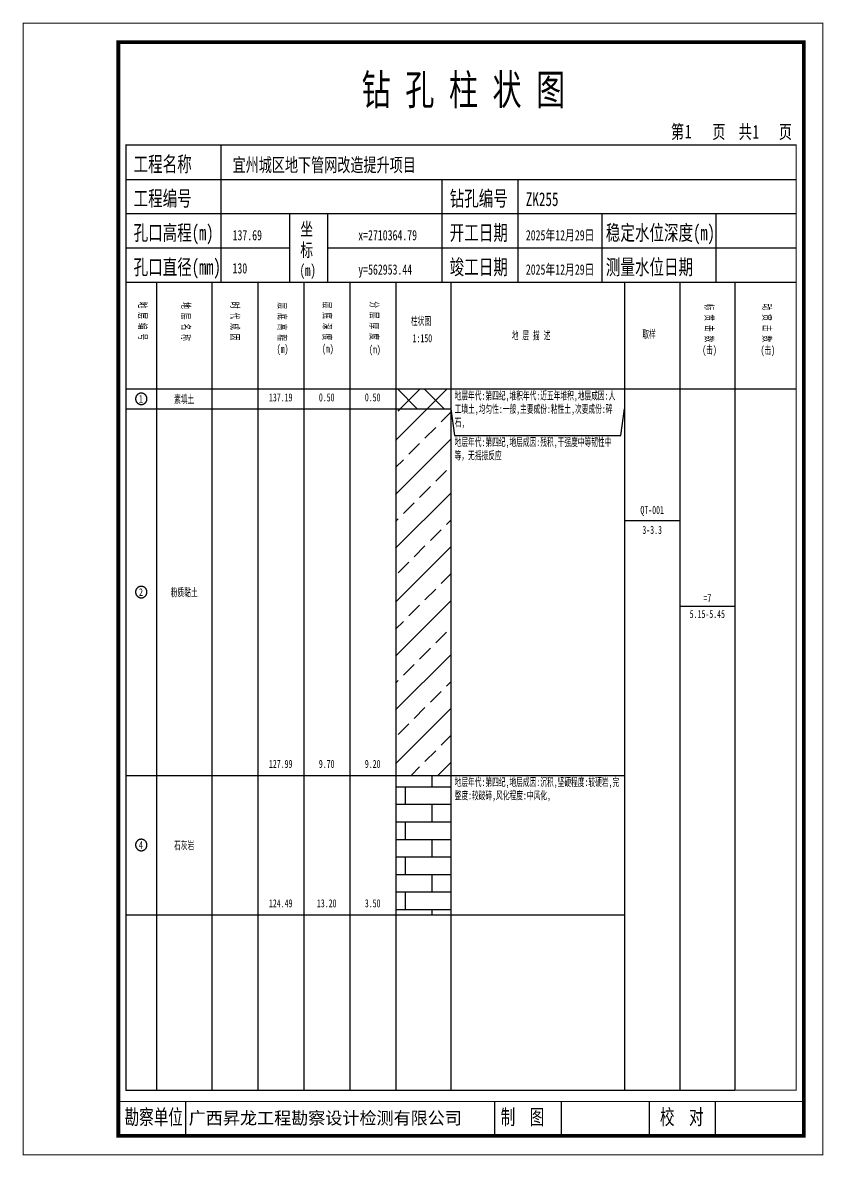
# Model space of a CAD drawing. Header units: millimetres. Extents: x 0 to 2711117, y 0 to 567555.
# Drawn here: x 55003.4 to 55213.7, y -0.1 to 297.1 of the extents above; entities that cross this region are included whole.
import ezdxf
from ezdxf.enums import TextEntityAlignment as Align

# ---------------------------------------------------------------- set-up
doc = ezdxf.new("R2010")
doc.units = ezdxf.units.MM
doc.layers.add('GICAD_POU_TEXTS', color=7, linetype='Continuous')
doc.layers.add('勘察点图例', color=7, linetype='Continuous')
doc.styles.add('HEAD_FONT', font='simfang.ttf', dxfattribs={"width": 0.6})
doc.styles.add('HEAD_FONT2', font='simfang.ttf', dxfattribs={"width": 0.6})
doc.styles.add('HT', font='simhei.ttf')
doc.styles.add('LZ_FONT', font='simfang.ttf', dxfattribs={"width": 0.7, "height": 8})
doc.styles.add('成果图图块', font='simfang.ttf', dxfattribs={"height": 2.5})
doc.styles.add('成果图表体', font='simfang.ttf', dxfattribs={"width": 0.6, "height": 2.1})

# ---------------------------------------------------------------- blocks, each defined once
blk = doc.blocks.new('ZK255')
for p, q in [((52, 229), (52, 265)), ((27, 256), (203, 256)), ((110, 229), (110, 256)), ((130, 229), (130, 256)), ((27, 247), (203, 247)), ((70, 229), (70, 247)), ((80, 229), (80, 247)), ((152, 229), (152, 247)), ((182, 229), (182, 247)), ((27, 238), (70, 238)), ((80, 238), (203, 238)), ((27, 229), (35.05, 229)), ((35.05, 229), (35.05, 17)), ((35.05, 229), (49.53, 229)), ((49.53, 229), (49.53, 17)), ((49.53, 229), (61.6, 229)), ((61.6, 229), (61.6, 17)), ((61.6, 229), (73.68, 229)), ((73.68, 229), (73.68, 17)), ((73.68, 229), (85.75, 229)), ((85.75, 229), (85.75, 17)), ((85.75, 229), (97.82, 229)), ((97.82, 229), (97.82, 17)), ((97.82, 229), (112.3, 229)), ((112.3, 229), (112.3, 17)), ((112.3, 229), (157.93, 229)), ((157.93, 229), (157.93, 17)), ((157.93, 229), (172.42, 229)), ((172.42, 229), (172.42, 17)), ((172.42, 229), (186.9, 229)), ((186.9, 229), (186.9, 17)), ((186.9, 229), (203, 229)), ((27, 201), (203, 201)), ((27, 17), (35.05, 17)), ((35.05, 17), (49.53, 17)), ((49.53, 17), (61.6, 17)), ((61.6, 17), (73.68, 17)), ((73.68, 17), (85.75, 17)), ((85.75, 17), (97.82, 17)), ((97.82, 17), (112.3, 17)), ((112.3, 17), (157.93, 17)), ((157.93, 17), (172.42, 17)), ((172.42, 17), (186.9, 17)), ((42.74, 4.95), (42.74, 13.95)), ((42.74, 4.95), (42.74, 13.95)), ((123.83, 4.95), (123.83, 13.95)), ((141.38, 4.95), (141.38, 13.95)), ((164.48, 4.95), (164.48, 13.95)), ((181.84, 4.95), (181.84, 13.95)), ((181.84, 4.95), (181.84, 13.95))]:
    blk.add_line(p, q)
for points, const_width in [([(0, 0), (210, 0), (210, 297), (0, 297)], 0.25), ([(25, 5), (205, 5), (205, 292), (25, 292)], 1), ([(27, 265), (203, 265), (203, 17), (27, 17)], 0.3)]:
    blk.add_lwpolyline(points, close=True, dxfattribs=dict(const_width=const_width))
at = {"const_width": 0.3}
for points in [[(27, 229), (203, 229)], [(25, 14), (205, 14)]]:
    blk.add_lwpolyline(points, dxfattribs=at)
at = {"style": 'LZ_FONT', "width": 0.7}
for s, height, p in [('钻 孔 柱 状 图', 8, (88.9, 275.54)), ('第', 3.6, (170.12, 266.7)), ('页', 3.6, (180.96, 266.7)), ('共', 3.6, (187.88, 266.7)), ('页', 3.6, (198.44, 266.7)), ('1', 3.6, (173.78, 266.75)), ('1', 3.6, (191.54, 266.7)), ('工程名称', 4, (29, 258)), ('宜州城区地下管网改造提升项目', 3.6, (55, 258)), ('工程编号', 4, (29, 249)), ('钻孔编号', 4, (112, 249)), ('ZK255', 3.6, (132, 249)), ('孔口高程(m)', 4, (29, 240)), ('坐', 3.5, (72.79, 241.24)), ('开工日期', 4, (112, 240)), ('稳定水位深度(m)', 4, (153, 240)), ('137.69', 2.7, (55, 240)), ('x=2710364.79', 2.7, (88, 240)), ('2025年12月29日', 2.7, (132, 240)), ('标', 3.5, (72.79, 235.7)), ('孔口直径(mm)', 4, (29, 231)), ('竣工日期', 4, (112, 231)), ('测量水位日期', 4, (153, 231)), ('130', 2.7, (54.98, 231.31)), ('(m) ', 3, (72.59, 230.65)), ('y=562953.44', 2.7, (88, 231)), ('2025年12月29日', 2.7, (132, 231)), ('勘察单位', 4, (26.65, 7.95)), ('制  图', 4, (125.4, 7.95)), ('校  对', 4, (167.22, 7.95))]:
    blk.add_text(s, height=height, dxfattribs=at).set_placement(p)
at = {"style": 'HT'}
blk.add_text('广西昇龙工程勘察设计检测有限公司', height=3.2865, dxfattribs=at).set_placement((43.48, 8.02))
at = {"char_height": 2.1, "width": 22.806, "attachment_point": 1, "rotation": 270, "style": 'HEAD_FONT'}
for s, insert in [('地 层 编 号', (32.46, 223.92)), ('地 层 名 称', (43.79, 223.76)), ('时 代 成 因', (56.67, 223.83)), ('层 底 高 程', (69.07, 223.71)), ('层 底 深 度', (80.9, 223.91)), ('分 层 厚 度', (93.26, 224.01)), ('标 贯 击 数', (181.21, 223.37)), ('动 贯 击 数', (196.38, 223.43))]:
    blk.add_mtext(s, dxfattribs=dict(at, insert=insert))
at = {"char_height": 2.1, "attachment_point": 1}
for s, insert, width, style in [('柱状图', (101.82, 219.87), 7.855, 'HEAD_FONT2'), ('1:150', (102.26, 215.36), 6.9223, 'HEAD_FONT2'), ('地 层 描 述', (128.29, 216.11), 22.0781, 'HEAD_FONT2'), ('取样', (162.58, 216.44), 7.855, 'HEAD_FONT2'), ('(m)', (66.58, 212.56), 4.7944, 'HEAD_FONT'), ('(m)', (78.47, 212.61), 4.7944, 'HEAD_FONT'), ('(m)', (90.81, 212.43), 4.7944, 'HEAD_FONT'), ('(击)', (178.33, 212.31), 7.855, 'HEAD_FONT2'), ('(击)', (193.64, 212.22), 7.855, 'HEAD_FONT2')]:
    blk.add_mtext(s, dxfattribs=dict(at, insert=insert, width=width, style=style))
blk = doc.blocks.new('ZK255_0')
at = {"color": 7}
blk.add_polyline3d([(-1.5, 0.02, 0), (-1.5, -0.06, 0), (-1.49, -0.13, 0), (-1.48, -0.2, 0), (-1.47, -0.28, 0), (-1.46, -0.35, 0), (-1.44, -0.42, 0), (-1.41, -0.49, 0), (-1.39, -0.56, 0), (-1.36, -0.63, 0), (-1.32, -0.69, 0), (-1.29, -0.76, 0), (-1.25, -0.82, 0), (-1.2, -0.88, 0), (-1.16, -0.94, 0), (-1.11, -0.99, 0), (-1.06, -1.04, 0), (-1.01, -1.1, 0), (-0.95, -1.14, 0), (-0.89, -1.19, 0), (-0.83, -1.23, 0), (-0.77, -1.27, 0), (-0.71, -1.31, 0), (-0.64, -1.34, 0), (-0.57, -1.37, 0), (-0.51, -1.4, 0), (-0.44, -1.42, 0), (-0.36, -1.44, 0), (-0.29, -1.46, 0), (-0.22, -1.47, 0), (-0.15, -1.48, 0), (-0.07, -1.48, 0), (0, -1.48, 0), (0.07, -1.48, 0), (0.15, -1.48, 0), (0.22, -1.47, 0), (0.29, -1.46, 0), (0.36, -1.44, 0), (0.44, -1.42, 0), (0.51, -1.4, 0), (0.57, -1.37, 0), (0.64, -1.34, 0), (0.71, -1.31, 0), (0.77, -1.27, 0), (0.83, -1.23, 0), (0.89, -1.19, 0), (0.95, -1.14, 0), (1.01, -1.1, 0), (1.06, -1.04, 0), (1.11, -0.99, 0), (1.16, -0.94, 0), (1.2, -0.88, 0), (1.25, -0.82, 0), (1.29, -0.76, 0), (1.32, -0.69, 0), (1.36, -0.63, 0), (1.39, -0.56, 0), (1.41, -0.49, 0), (1.44, -0.42, 0), (1.46, -0.35, 0), (1.47, -0.28, 0), (1.48, -0.2, 0), (1.49, -0.13, 0), (1.5, -0.06, 0), (1.5, 0.02, 0), (1.5, 0.09, 0), (1.49, 0.16, 0), (1.48, 0.24, 0), (1.47, 0.31, 0), (1.46, 0.38, 0), (1.44, 0.45, 0), (1.41, 0.52, 0), (1.39, 0.59, 0), (1.36, 0.66, 0), (1.32, 0.72, 0), (1.29, 0.79, 0), (1.25, 0.85, 0), (1.2, 0.91, 0), (1.16, 0.97, 0), (1.11, 1.02, 0), (1.06, 1.08, 0), (1.01, 1.13, 0), (0.95, 1.18, 0), (0.89, 1.22, 0), (0.83, 1.26, 0), (0.77, 1.3, 0), (0.71, 1.34, 0), (0.64, 1.37, 0), (0.57, 1.4, 0), (0.51, 1.43, 0), (0.44, 1.45, 0), (0.36, 1.47, 0), (0.29, 1.49, 0), (0.22, 1.5, 0), (0.15, 1.51, 0), (0.07, 1.51, 0), (0, 1.52, 0), (-0.07, 1.51, 0), (-0.15, 1.51, 0), (-0.22, 1.5, 0), (-0.29, 1.49, 0), (-0.36, 1.47, 0), (-0.44, 1.45, 0), (-0.51, 1.43, 0), (-0.57, 1.4, 0), (-0.64, 1.37, 0), (-0.71, 1.34, 0), (-0.77, 1.3, 0), (-0.83, 1.26, 0), (-0.89, 1.22, 0), (-0.95, 1.18, 0), (-1.01, 1.13, 0), (-1.06, 1.08, 0), (-1.11, 1.02, 0), (-1.16, 0.97, 0), (-1.2, 0.91, 0), (-1.25, 0.85, 0), (-1.29, 0.79, 0), (-1.32, 0.72, 0), (-1.36, 0.66, 0), (-1.39, 0.59, 0), (-1.41, 0.52, 0), (-1.44, 0.45, 0), (-1.46, 0.38, 0), (-1.47, 0.31, 0), (-1.48, 0.24, 0), (-1.49, 0.16, 0), (-1.5, 0.09, 0), (-1.5, 0.02, 0)], dxfattribs=at)
at = {"layer": 'GICAD_POU_TEXTS', "color": 7, "style": '成果图图块', "width": 0.7}
blk.add_text('1', height=2, dxfattribs=at).set_placement((-0.09, -0.99), align=Align.CENTER)
blk = doc.blocks.new('ZK255_1')
at = {"color": 7}
blk.add_polyline3d([(-1.5, 0.02, 0), (-1.5, -0.06, 0), (-1.49, -0.13, 0), (-1.48, -0.2, 0), (-1.47, -0.28, 0), (-1.46, -0.35, 0), (-1.44, -0.42, 0), (-1.41, -0.49, 0), (-1.39, -0.56, 0), (-1.36, -0.63, 0), (-1.32, -0.69, 0), (-1.29, -0.76, 0), (-1.25, -0.82, 0), (-1.2, -0.88, 0), (-1.16, -0.94, 0), (-1.11, -0.99, 0), (-1.06, -1.04, 0), (-1.01, -1.1, 0), (-0.95, -1.14, 0), (-0.89, -1.19, 0), (-0.83, -1.23, 0), (-0.77, -1.27, 0), (-0.71, -1.31, 0), (-0.64, -1.34, 0), (-0.57, -1.37, 0), (-0.51, -1.4, 0), (-0.44, -1.42, 0), (-0.36, -1.44, 0), (-0.29, -1.46, 0), (-0.22, -1.47, 0), (-0.15, -1.48, 0), (-0.07, -1.48, 0), (0, -1.48, 0), (0.07, -1.48, 0), (0.15, -1.48, 0), (0.22, -1.47, 0), (0.29, -1.46, 0), (0.36, -1.44, 0), (0.44, -1.42, 0), (0.51, -1.4, 0), (0.57, -1.37, 0), (0.64, -1.34, 0), (0.71, -1.31, 0), (0.77, -1.27, 0), (0.83, -1.23, 0), (0.89, -1.19, 0), (0.95, -1.14, 0), (1.01, -1.1, 0), (1.06, -1.04, 0), (1.11, -0.99, 0), (1.16, -0.94, 0), (1.2, -0.88, 0), (1.25, -0.82, 0), (1.29, -0.76, 0), (1.32, -0.69, 0), (1.36, -0.63, 0), (1.39, -0.56, 0), (1.41, -0.49, 0), (1.44, -0.42, 0), (1.46, -0.35, 0), (1.47, -0.28, 0), (1.48, -0.2, 0), (1.49, -0.13, 0), (1.5, -0.06, 0), (1.5, 0.02, 0), (1.5, 0.09, 0), (1.49, 0.16, 0), (1.48, 0.24, 0), (1.47, 0.31, 0), (1.46, 0.38, 0), (1.44, 0.45, 0), (1.41, 0.52, 0), (1.39, 0.59, 0), (1.36, 0.66, 0), (1.32, 0.72, 0), (1.29, 0.79, 0), (1.25, 0.85, 0), (1.2, 0.91, 0), (1.16, 0.97, 0), (1.11, 1.02, 0), (1.06, 1.08, 0), (1.01, 1.13, 0), (0.95, 1.18, 0), (0.89, 1.22, 0), (0.83, 1.26, 0), (0.77, 1.3, 0), (0.71, 1.34, 0), (0.64, 1.37, 0), (0.57, 1.4, 0), (0.51, 1.43, 0), (0.44, 1.45, 0), (0.36, 1.47, 0), (0.29, 1.49, 0), (0.22, 1.5, 0), (0.15, 1.51, 0), (0.07, 1.51, 0), (0, 1.52, 0), (-0.07, 1.51, 0), (-0.15, 1.51, 0), (-0.22, 1.5, 0), (-0.29, 1.49, 0), (-0.36, 1.47, 0), (-0.44, 1.45, 0), (-0.51, 1.43, 0), (-0.57, 1.4, 0), (-0.64, 1.37, 0), (-0.71, 1.34, 0), (-0.77, 1.3, 0), (-0.83, 1.26, 0), (-0.89, 1.22, 0), (-0.95, 1.18, 0), (-1.01, 1.13, 0), (-1.06, 1.08, 0), (-1.11, 1.02, 0), (-1.16, 0.97, 0), (-1.2, 0.91, 0), (-1.25, 0.85, 0), (-1.29, 0.79, 0), (-1.32, 0.72, 0), (-1.36, 0.66, 0), (-1.39, 0.59, 0), (-1.41, 0.52, 0), (-1.44, 0.45, 0), (-1.46, 0.38, 0), (-1.47, 0.31, 0), (-1.48, 0.24, 0), (-1.49, 0.16, 0), (-1.5, 0.09, 0), (-1.5, 0.02, 0)], dxfattribs=at)
at = {"layer": 'GICAD_POU_TEXTS', "color": 7, "style": '成果图图块', "width": 0.7}
blk.add_text('2', height=2, dxfattribs=at).set_placement((-0.09, -0.99), align=Align.CENTER)
blk = doc.blocks.new('ZK255_2')
at = {"color": 7}
blk.add_polyline3d([(-1.5, 0.02, 0), (-1.5, -0.06, 0), (-1.49, -0.13, 0), (-1.48, -0.2, 0), (-1.47, -0.28, 0), (-1.46, -0.35, 0), (-1.44, -0.42, 0), (-1.41, -0.49, 0), (-1.39, -0.56, 0), (-1.36, -0.63, 0), (-1.32, -0.69, 0), (-1.29, -0.76, 0), (-1.25, -0.82, 0), (-1.2, -0.88, 0), (-1.16, -0.94, 0), (-1.11, -0.99, 0), (-1.06, -1.04, 0), (-1.01, -1.1, 0), (-0.95, -1.14, 0), (-0.89, -1.19, 0), (-0.83, -1.23, 0), (-0.77, -1.27, 0), (-0.71, -1.31, 0), (-0.64, -1.34, 0), (-0.57, -1.37, 0), (-0.51, -1.4, 0), (-0.44, -1.42, 0), (-0.36, -1.44, 0), (-0.29, -1.46, 0), (-0.22, -1.47, 0), (-0.15, -1.48, 0), (-0.07, -1.48, 0), (0, -1.48, 0), (0.07, -1.48, 0), (0.15, -1.48, 0), (0.22, -1.47, 0), (0.29, -1.46, 0), (0.36, -1.44, 0), (0.44, -1.42, 0), (0.51, -1.4, 0), (0.57, -1.37, 0), (0.64, -1.34, 0), (0.71, -1.31, 0), (0.77, -1.27, 0), (0.83, -1.23, 0), (0.89, -1.19, 0), (0.95, -1.14, 0), (1.01, -1.1, 0), (1.06, -1.04, 0), (1.11, -0.99, 0), (1.16, -0.94, 0), (1.2, -0.88, 0), (1.25, -0.82, 0), (1.29, -0.76, 0), (1.32, -0.69, 0), (1.36, -0.63, 0), (1.39, -0.56, 0), (1.41, -0.49, 0), (1.44, -0.42, 0), (1.46, -0.35, 0), (1.47, -0.28, 0), (1.48, -0.2, 0), (1.49, -0.13, 0), (1.5, -0.06, 0), (1.5, 0.02, 0), (1.5, 0.09, 0), (1.49, 0.16, 0), (1.48, 0.24, 0), (1.47, 0.31, 0), (1.46, 0.38, 0), (1.44, 0.45, 0), (1.41, 0.52, 0), (1.39, 0.59, 0), (1.36, 0.66, 0), (1.32, 0.72, 0), (1.29, 0.79, 0), (1.25, 0.85, 0), (1.2, 0.91, 0), (1.16, 0.97, 0), (1.11, 1.02, 0), (1.06, 1.08, 0), (1.01, 1.13, 0), (0.95, 1.18, 0), (0.89, 1.22, 0), (0.83, 1.26, 0), (0.77, 1.3, 0), (0.71, 1.34, 0), (0.64, 1.37, 0), (0.57, 1.4, 0), (0.51, 1.43, 0), (0.44, 1.45, 0), (0.36, 1.47, 0), (0.29, 1.49, 0), (0.22, 1.5, 0), (0.15, 1.51, 0), (0.07, 1.51, 0), (0, 1.52, 0), (-0.07, 1.51, 0), (-0.15, 1.51, 0), (-0.22, 1.5, 0), (-0.29, 1.49, 0), (-0.36, 1.47, 0), (-0.44, 1.45, 0), (-0.51, 1.43, 0), (-0.57, 1.4, 0), (-0.64, 1.37, 0), (-0.71, 1.34, 0), (-0.77, 1.3, 0), (-0.83, 1.26, 0), (-0.89, 1.22, 0), (-0.95, 1.18, 0), (-1.01, 1.13, 0), (-1.06, 1.08, 0), (-1.11, 1.02, 0), (-1.16, 0.97, 0), (-1.2, 0.91, 0), (-1.25, 0.85, 0), (-1.29, 0.79, 0), (-1.32, 0.72, 0), (-1.36, 0.66, 0), (-1.39, 0.59, 0), (-1.41, 0.52, 0), (-1.44, 0.45, 0), (-1.46, 0.38, 0), (-1.47, 0.31, 0), (-1.48, 0.24, 0), (-1.49, 0.16, 0), (-1.5, 0.09, 0), (-1.5, 0.02, 0)], dxfattribs=at)
at = {"layer": 'GICAD_POU_TEXTS', "color": 7, "style": '成果图图块', "width": 0.7}
blk.add_text('4', height=2, dxfattribs=at).set_placement((-0.09, -0.99), align=Align.CENTER)

msp = doc.modelspace()

# ---------------------------------------------------------------- hatches: boundary and pattern name
at = {"layer": '勘察点图例'}
h = msp.add_hatch(dxfattribs=at)
h.set_pattern_fill('GKSTT', color=256, scale=0.5, style=0, pattern_type=2)
h.set_pattern_definition([(45, (0, 0), (-3.5355339, 3.5355339), []), (135, (0, 0), (-3.5355339, -3.5355339), [])])
h.paths.add_polyline_path([(55101.38, 195.77), (55115.87, 195.77), (55115.87, 201), (55101.38, 201)])
h = msp.add_hatch(dxfattribs=at)
h.set_pattern_fill('GKFZNT', color=256, scale=0.5, style=0, pattern_type=2)
h.set_pattern_definition([(45, (0, 0), (-7.0710678, 7.0710678), []), (45, (7.071, 0), (-7.0710678, 7.0710678), [4, -2])])
h.paths.add_polyline_path([(55101.38, 99.59), (55115.87, 99.59), (55115.87, 195.77), (55101.38, 195.77)])
h = msp.add_hatch(dxfattribs=at)
h.set_pattern_fill('GKSHY', color=256, scale=0.5, style=0, pattern_type=2)
h.set_pattern_definition([(0, (0, 0), (0, 4.6), []), (90, (0, 0), (-7, 4.6), [4.6, -4.6])])
h.paths.add_polyline_path([(55101.38, 63), (55115.87, 63), (55115.87, 99.59), (55101.38, 99.59)])

# ---------------------------------------------------------------- linework, layer by layer
for p, q in [((55030.57, 195.77), (55115.87, 195.77)), ((55115.87, 195.77), (55116.87, 188.81)), ((55160.5, 188.81), (55161.5, 195.77)), ((55116.87, 188.81), (55160.5, 188.81)), ((55161.5, 166.5), (55175.98, 166.5)), ((55175.98, 144.02), (55190.47, 144.02)), ((55030.57, 99.59), (55115.87, 99.59)), ((55115.87, 99.59), (55161.5, 99.59)), ((55030.57, 63), (55115.87, 63)), ((55115.87, 63), (55161.5, 63))]:
    msp.add_line(p, q, dxfattribs=at)

# ---------------------------------------------------------------- block references
for name, p in [('ZK255', (55003.57, 0)), ('ZK255_0', (55034.59, 198.39)), ('ZK255_1', (55034.59, 147.68)), ('ZK255_2', (55034.59, 81.3))]:
    msp.add_blockref(name, p, dxfattribs=at)

# ---------------------------------------------------------------- texts
at = {"layer": '勘察点图例', "style": '成果图表体', "width": 0.6}
for s, p in [('素填土', (55045.86, 198.39)), ('137.19', (55071.21, 198.77)), ('0.50', (55083.28, 198.77)), ('0.50', (55095.35, 198.77)), ('QT-001', (55168.74, 169)), ('3-3.3', (55168.74, 164)), ('粉质黏土', (55045.86, 147.68)), ('=7', (55183.23, 146.12)), ('5.15-5.45', (55183.23, 141.92)), ('127.99', (55071.21, 102.59)), ('9.70', (55083.28, 102.59)), ('9.20', (55095.35, 102.59)), ('石灰岩', (55045.86, 81.3)), ('124.49', (55071.21, 66)), ('13.20', (55083.28, 66)), ('3.50', (55095.35, 66))]:
    msp.add_text(s, height=2.1, dxfattribs=at).set_placement(p, align=Align.MIDDLE)
at = {"layer": '勘察点图例', "char_height": 2.1, "width": 43.6296, "attachment_point": 1, "style": '成果图表体'}
for s, insert in [('地层年代:第四纪,堆积年代:近五年堆积,地层成因:人工填土,均匀性:一般,主要成份:粘性土,次要成份:碎石,', (55116.87, 200.3)), ('地层年代:第四纪,地层成因:残积,干强度中等韧性中等，无摇振反应', (55116.87, 188.11)), ('地层年代:第四纪,地层成因:沉积,坚硬程度:较硬岩,完整度:较破碎,风化程度:中风化,', (55116.87, 98.89))]:
    msp.add_mtext(s, dxfattribs=dict(at, insert=insert))

doc.saveas('drawing.dxf')
